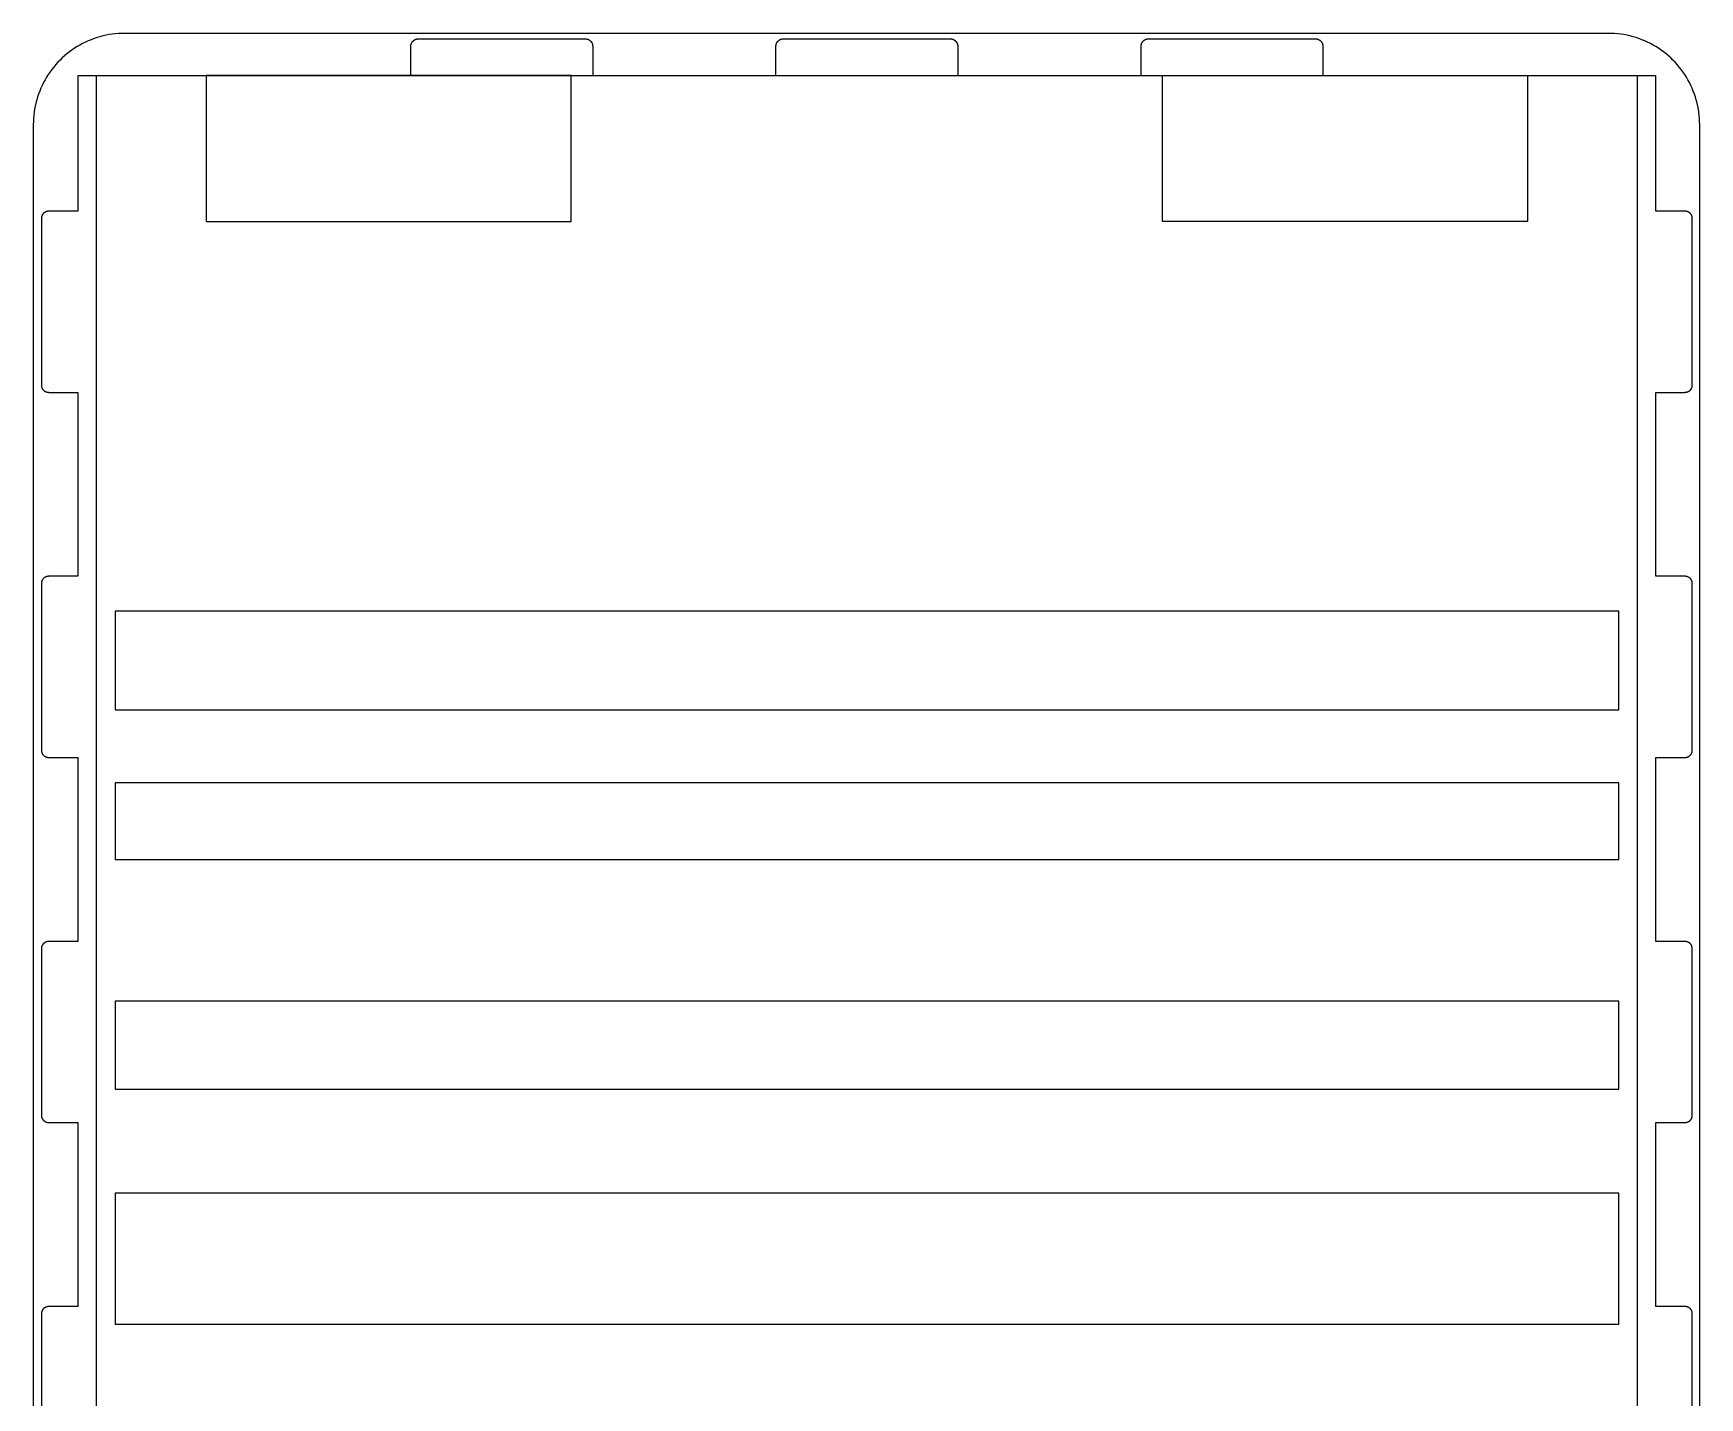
# Model space of a CAD drawing. Header units: millimetres. Extents: x 1499 to 1956, y 1106 to 1854.
# Drawn here: x 1499.5 to 1955.9, y 1479.9 to 1853.6 of the extents above; entities that cross this region are included whole.
import ezdxf

# ---------------------------------------------------------------- set-up
doc = ezdxf.new("R2010")
doc.units = ezdxf.units.MM
doc.header["$MEASUREMENT"] = 0
for name, color, linetype, true_color in [('I4$base$exterior', 18, 'Continuous', 0x000000), ('I4$base$rebajar 3mm', 3, 'Continuous', 0x00ff0e), ('I4$base$rebajar hasta que queden 5mm', 4, 'Continuous', 0x00f6ff), ('I4$base$Rebajar para que queden 25mm', 1, 'Continuous', 0xff0000)]:
    doc.layers.add(name, color=color, linetype=linetype, true_color=true_color)

msp = doc.modelspace()

# ---------------------------------------------------------------- linework, layer by layer
at = {"layer": 'I4$base$exterior'}
for points in [[(1511.8, 1842.07), (1602.9, 1842.07), (1602.9, 1850.07)], [(1602.9, 1850.07), (1602.9, 1850.14), (1602.91, 1850.21), (1602.91, 1850.28), (1602.92, 1850.35), (1602.93, 1850.41), (1602.94, 1850.48), (1602.96, 1850.55), (1602.98, 1850.61), (1603, 1850.68), (1603.02, 1850.74), (1603.04, 1850.81), (1603.07, 1850.87), (1603.1, 1850.93), (1603.13, 1850.99), (1603.16, 1851.05), (1603.19, 1851.11), (1603.23, 1851.17), (1603.27, 1851.23), (1603.31, 1851.28), (1603.35, 1851.34), (1603.39, 1851.39), (1603.44, 1851.44), (1603.49, 1851.49), (1603.54, 1851.54), (1603.59, 1851.58), (1603.64, 1851.63), (1603.69, 1851.67), (1603.75, 1851.71), (1603.8, 1851.75), (1603.86, 1851.78), (1603.92, 1851.82), (1603.98, 1851.85), (1604.04, 1851.88), (1604.1, 1851.91), (1604.17, 1851.94), (1604.23, 1851.96), (1604.3, 1851.98), (1604.36, 1852), (1604.43, 1852.02), (1604.49, 1852.03), (1604.56, 1852.05), (1604.63, 1852.06), (1604.7, 1852.06), (1604.77, 1852.07), (1604.83, 1852.07), (1604.9, 1852.07)], [(1604.9, 1852.07), (1650.7, 1852.07)], [(1650.7, 1852.07), (1650.77, 1852.07), (1650.84, 1852.07), (1650.91, 1852.06), (1650.97, 1852.06), (1651.04, 1852.05), (1651.11, 1852.03), (1651.18, 1852.02), (1651.24, 1852), (1651.31, 1851.98), (1651.37, 1851.96), (1651.44, 1851.94), (1651.5, 1851.91), (1651.56, 1851.88), (1651.62, 1851.85), (1651.68, 1851.82), (1651.74, 1851.78), (1651.8, 1851.75), (1651.85, 1851.71), (1651.91, 1851.67), (1651.96, 1851.63), (1652.02, 1851.58), (1652.07, 1851.54), (1652.12, 1851.49), (1652.16, 1851.44), (1652.21, 1851.39), (1652.25, 1851.34), (1652.3, 1851.28), (1652.34, 1851.23), (1652.37, 1851.17), (1652.41, 1851.11), (1652.44, 1851.05), (1652.48, 1850.99), (1652.51, 1850.93), (1652.54, 1850.87), (1652.56, 1850.81), (1652.59, 1850.74), (1652.61, 1850.68), (1652.63, 1850.61), (1652.64, 1850.55), (1652.66, 1850.48), (1652.67, 1850.41), (1652.68, 1850.35), (1652.69, 1850.28), (1652.7, 1850.21), (1652.7, 1850.14), (1652.7, 1850.07)], [(1652.7, 1850.07), (1652.7, 1842.07), (1702.9, 1842.07), (1702.9, 1850.07)], [(1702.9, 1850.07), (1702.9, 1850.14), (1702.91, 1850.21), (1702.91, 1850.28), (1702.92, 1850.35), (1702.93, 1850.41), (1702.94, 1850.48), (1702.96, 1850.55), (1702.98, 1850.61), (1703, 1850.68), (1703.02, 1850.74), (1703.04, 1850.81), (1703.07, 1850.87), (1703.1, 1850.93), (1703.13, 1850.99), (1703.16, 1851.05), (1703.19, 1851.11), (1703.23, 1851.17), (1703.27, 1851.23), (1703.31, 1851.28), (1703.35, 1851.34), (1703.39, 1851.39), (1703.44, 1851.44), (1703.49, 1851.49), (1703.54, 1851.54), (1703.59, 1851.58), (1703.64, 1851.63), (1703.69, 1851.67), (1703.75, 1851.71), (1703.8, 1851.75), (1703.86, 1851.78), (1703.92, 1851.82), (1703.98, 1851.85), (1704.04, 1851.88), (1704.1, 1851.91), (1704.17, 1851.94), (1704.23, 1851.96), (1704.3, 1851.98), (1704.36, 1852), (1704.43, 1852.02), (1704.49, 1852.03), (1704.56, 1852.05), (1704.63, 1852.06), (1704.7, 1852.06), (1704.77, 1852.07), (1704.83, 1852.07), (1704.9, 1852.07)], [(1704.9, 1852.07), (1750.7, 1852.07)], [(1750.7, 1852.07), (1750.77, 1852.07), (1750.84, 1852.07), (1750.91, 1852.06), (1750.97, 1852.06), (1751.04, 1852.05), (1751.11, 1852.03), (1751.18, 1852.02), (1751.24, 1852), (1751.31, 1851.98), (1751.37, 1851.96), (1751.44, 1851.94), (1751.5, 1851.91), (1751.56, 1851.88), (1751.62, 1851.85), (1751.68, 1851.82), (1751.74, 1851.78), (1751.8, 1851.75), (1751.85, 1851.71), (1751.91, 1851.67), (1751.96, 1851.63), (1752.02, 1851.58), (1752.07, 1851.54), (1752.12, 1851.49), (1752.16, 1851.44), (1752.21, 1851.39), (1752.25, 1851.34), (1752.3, 1851.28), (1752.34, 1851.23), (1752.37, 1851.17), (1752.41, 1851.11), (1752.44, 1851.05), (1752.48, 1850.99), (1752.51, 1850.93), (1752.54, 1850.87), (1752.56, 1850.81), (1752.59, 1850.74), (1752.61, 1850.68), (1752.63, 1850.61), (1752.64, 1850.55), (1752.66, 1850.48), (1752.67, 1850.41), (1752.68, 1850.35), (1752.69, 1850.28), (1752.7, 1850.21), (1752.7, 1850.14), (1752.7, 1850.07)], [(1752.7, 1850.07), (1752.7, 1842.07), (1802.9, 1842.07), (1802.9, 1850.07)], [(1802.9, 1850.07), (1802.9, 1850.14), (1802.91, 1850.21), (1802.91, 1850.28), (1802.92, 1850.35), (1802.93, 1850.41), (1802.94, 1850.48), (1802.96, 1850.55), (1802.98, 1850.61), (1803, 1850.68), (1803.02, 1850.74), (1803.04, 1850.81), (1803.07, 1850.87), (1803.1, 1850.93), (1803.13, 1850.99), (1803.16, 1851.05), (1803.19, 1851.11), (1803.23, 1851.17), (1803.27, 1851.23), (1803.31, 1851.28), (1803.35, 1851.34), (1803.39, 1851.39), (1803.44, 1851.44), (1803.49, 1851.49), (1803.54, 1851.54), (1803.59, 1851.58), (1803.64, 1851.63), (1803.69, 1851.67), (1803.75, 1851.71), (1803.8, 1851.75), (1803.86, 1851.78), (1803.92, 1851.82), (1803.98, 1851.85), (1804.04, 1851.88), (1804.1, 1851.91), (1804.17, 1851.94), (1804.23, 1851.96), (1804.3, 1851.98), (1804.36, 1852), (1804.43, 1852.02), (1804.49, 1852.03), (1804.56, 1852.05), (1804.63, 1852.06), (1804.7, 1852.06), (1804.77, 1852.07), (1804.83, 1852.07), (1804.9, 1852.07)], [(1804.9, 1852.07), (1850.7, 1852.07)], [(1850.7, 1852.07), (1850.77, 1852.07), (1850.84, 1852.07), (1850.91, 1852.06), (1850.97, 1852.06), (1851.04, 1852.05), (1851.11, 1852.03), (1851.18, 1852.02), (1851.24, 1852), (1851.31, 1851.98), (1851.37, 1851.96), (1851.44, 1851.94), (1851.5, 1851.91), (1851.56, 1851.88), (1851.62, 1851.85), (1851.68, 1851.82), (1851.74, 1851.78), (1851.8, 1851.75), (1851.85, 1851.71), (1851.91, 1851.67), (1851.96, 1851.63), (1852.02, 1851.58), (1852.07, 1851.54), (1852.12, 1851.49), (1852.16, 1851.44), (1852.21, 1851.39), (1852.25, 1851.34), (1852.3, 1851.28), (1852.34, 1851.23), (1852.37, 1851.17), (1852.41, 1851.11), (1852.44, 1851.05), (1852.48, 1850.99), (1852.51, 1850.93), (1852.54, 1850.87), (1852.56, 1850.81), (1852.59, 1850.74), (1852.61, 1850.68), (1852.63, 1850.61), (1852.64, 1850.55), (1852.66, 1850.48), (1852.67, 1850.41), (1852.68, 1850.35), (1852.69, 1850.28), (1852.7, 1850.21), (1852.7, 1850.14), (1852.7, 1850.07)], [(1852.7, 1850.07), (1852.7, 1842.07), (1943.8, 1842.07), (1943.8, 1804.97), (1951.8, 1804.97)], [(1503.8, 1804.97), (1511.8, 1804.97), (1511.8, 1842.07)], [(1501.8, 1802.97), (1501.8, 1803.04), (1501.81, 1803.11), (1501.81, 1803.18), (1501.82, 1803.25), (1501.83, 1803.31), (1501.84, 1803.38), (1501.86, 1803.45), (1501.88, 1803.51), (1501.9, 1803.58), (1501.92, 1803.64), (1501.94, 1803.71), (1501.97, 1803.77), (1502, 1803.83), (1502.03, 1803.89), (1502.06, 1803.95), (1502.09, 1804.01), (1502.13, 1804.07), (1502.17, 1804.13), (1502.21, 1804.18), (1502.25, 1804.24), (1502.29, 1804.29), (1502.34, 1804.34), (1502.39, 1804.39), (1502.44, 1804.44), (1502.49, 1804.48), (1502.54, 1804.53), (1502.59, 1804.57), (1502.65, 1804.61), (1502.7, 1804.65), (1502.76, 1804.68), (1502.82, 1804.72), (1502.88, 1804.75), (1502.94, 1804.78), (1503, 1804.81), (1503.07, 1804.84), (1503.13, 1804.86), (1503.2, 1804.88), (1503.26, 1804.9), (1503.33, 1804.92), (1503.39, 1804.93), (1503.46, 1804.95), (1503.53, 1804.96), (1503.6, 1804.96), (1503.67, 1804.97), (1503.73, 1804.97), (1503.8, 1804.97)], [(1501.8, 1757.17), (1501.8, 1802.97)], [(1951.8, 1804.97), (1951.87, 1804.97), (1951.94, 1804.97), (1952.01, 1804.96), (1952.07, 1804.96), (1952.14, 1804.95), (1952.21, 1804.93), (1952.28, 1804.92), (1952.34, 1804.9), (1952.41, 1804.88), (1952.47, 1804.86), (1952.54, 1804.84), (1952.6, 1804.81), (1952.66, 1804.78), (1952.72, 1804.75), (1952.78, 1804.72), (1952.84, 1804.68), (1952.9, 1804.65), (1952.95, 1804.61), (1953.01, 1804.57), (1953.06, 1804.53), (1953.12, 1804.48), (1953.17, 1804.44), (1953.22, 1804.39), (1953.26, 1804.34), (1953.31, 1804.29), (1953.35, 1804.24), (1953.4, 1804.18), (1953.44, 1804.13), (1953.47, 1804.07), (1953.51, 1804.01), (1953.54, 1803.95), (1953.58, 1803.89), (1953.61, 1803.83), (1953.64, 1803.77), (1953.66, 1803.71), (1953.69, 1803.64), (1953.71, 1803.58), (1953.73, 1803.51), (1953.74, 1803.45), (1953.76, 1803.38), (1953.77, 1803.31), (1953.78, 1803.25), (1953.79, 1803.18), (1953.8, 1803.11), (1953.8, 1803.04), (1953.8, 1802.97)], [(1953.8, 1802.97), (1953.8, 1757.17)], [(1503.8, 1755.17), (1503.73, 1755.18), (1503.67, 1755.18), (1503.6, 1755.19), (1503.53, 1755.19), (1503.46, 1755.2), (1503.39, 1755.22), (1503.33, 1755.23), (1503.26, 1755.25), (1503.2, 1755.27), (1503.13, 1755.29), (1503.07, 1755.31), (1503, 1755.34), (1502.94, 1755.37), (1502.88, 1755.4), (1502.82, 1755.43), (1502.76, 1755.47), (1502.7, 1755.5), (1502.65, 1755.54), (1502.59, 1755.58), (1502.54, 1755.62), (1502.49, 1755.67), (1502.44, 1755.71), (1502.39, 1755.76), (1502.34, 1755.81), (1502.29, 1755.86), (1502.25, 1755.91), (1502.21, 1755.97), (1502.17, 1756.02), (1502.13, 1756.08), (1502.09, 1756.14), (1502.06, 1756.19), (1502.03, 1756.25), (1502, 1756.32), (1501.97, 1756.38), (1501.94, 1756.44), (1501.92, 1756.5), (1501.9, 1756.57), (1501.88, 1756.63), (1501.86, 1756.7), (1501.84, 1756.77), (1501.83, 1756.83), (1501.82, 1756.9), (1501.81, 1756.97), (1501.81, 1757.04), (1501.8, 1757.11), (1501.8, 1757.17)], [(1503.8, 1704.97), (1511.8, 1704.97), (1511.8, 1755.17), (1503.8, 1755.17)], [(1951.8, 1755.17), (1943.8, 1755.17), (1943.8, 1704.97), (1951.8, 1704.97)], [(1953.8, 1757.17), (1953.8, 1757.11), (1953.8, 1757.04), (1953.79, 1756.97), (1953.78, 1756.9), (1953.77, 1756.83), (1953.76, 1756.77), (1953.74, 1756.7), (1953.73, 1756.63), (1953.71, 1756.57), (1953.69, 1756.5), (1953.66, 1756.44), (1953.64, 1756.38), (1953.61, 1756.32), (1953.58, 1756.25), (1953.54, 1756.19), (1953.51, 1756.14), (1953.47, 1756.08), (1953.44, 1756.02), (1953.4, 1755.97), (1953.35, 1755.91), (1953.31, 1755.86), (1953.26, 1755.81), (1953.22, 1755.76), (1953.17, 1755.71), (1953.12, 1755.67), (1953.06, 1755.62), (1953.01, 1755.58), (1952.95, 1755.54), (1952.9, 1755.5), (1952.84, 1755.47), (1952.78, 1755.43), (1952.72, 1755.4), (1952.66, 1755.37), (1952.6, 1755.34), (1952.54, 1755.31), (1952.47, 1755.29), (1952.41, 1755.27), (1952.34, 1755.25), (1952.28, 1755.23), (1952.21, 1755.22), (1952.14, 1755.2), (1952.07, 1755.19), (1952.01, 1755.19), (1951.94, 1755.18), (1951.87, 1755.18), (1951.8, 1755.17)], [(1501.8, 1702.97), (1501.8, 1703.04), (1501.81, 1703.11), (1501.81, 1703.18), (1501.82, 1703.25), (1501.83, 1703.31), (1501.84, 1703.38), (1501.86, 1703.45), (1501.88, 1703.51), (1501.9, 1703.58), (1501.92, 1703.64), (1501.94, 1703.71), (1501.97, 1703.77), (1502, 1703.83), (1502.03, 1703.89), (1502.06, 1703.95), (1502.09, 1704.01), (1502.13, 1704.07), (1502.17, 1704.13), (1502.21, 1704.18), (1502.25, 1704.24), (1502.29, 1704.29), (1502.34, 1704.34), (1502.39, 1704.39), (1502.44, 1704.44), (1502.49, 1704.48), (1502.54, 1704.53), (1502.59, 1704.57), (1502.65, 1704.61), (1502.7, 1704.65), (1502.76, 1704.68), (1502.82, 1704.72), (1502.88, 1704.75), (1502.94, 1704.78), (1503, 1704.81), (1503.07, 1704.84), (1503.13, 1704.86), (1503.2, 1704.88), (1503.26, 1704.9), (1503.33, 1704.92), (1503.39, 1704.93), (1503.46, 1704.95), (1503.53, 1704.96), (1503.6, 1704.96), (1503.67, 1704.97), (1503.73, 1704.97), (1503.8, 1704.97)], [(1501.8, 1657.17), (1501.8, 1702.97)], [(1951.8, 1704.97), (1951.87, 1704.97), (1951.94, 1704.97), (1952.01, 1704.96), (1952.07, 1704.96), (1952.14, 1704.95), (1952.21, 1704.93), (1952.28, 1704.92), (1952.34, 1704.9), (1952.41, 1704.88), (1952.47, 1704.86), (1952.54, 1704.84), (1952.6, 1704.81), (1952.66, 1704.78), (1952.72, 1704.75), (1952.78, 1704.72), (1952.84, 1704.68), (1952.9, 1704.65), (1952.95, 1704.61), (1953.01, 1704.57), (1953.06, 1704.53), (1953.12, 1704.48), (1953.17, 1704.44), (1953.22, 1704.39), (1953.26, 1704.34), (1953.31, 1704.29), (1953.35, 1704.24), (1953.4, 1704.18), (1953.44, 1704.13), (1953.47, 1704.07), (1953.51, 1704.01), (1953.54, 1703.95), (1953.58, 1703.89), (1953.61, 1703.83), (1953.64, 1703.77), (1953.66, 1703.71), (1953.69, 1703.64), (1953.71, 1703.58), (1953.73, 1703.51), (1953.74, 1703.45), (1953.76, 1703.38), (1953.77, 1703.31), (1953.78, 1703.25), (1953.79, 1703.18), (1953.8, 1703.11), (1953.8, 1703.04), (1953.8, 1702.97)], [(1953.8, 1702.97), (1953.8, 1657.17)], [(1503.8, 1655.17), (1503.73, 1655.18), (1503.67, 1655.18), (1503.6, 1655.19), (1503.53, 1655.19), (1503.46, 1655.2), (1503.39, 1655.22), (1503.33, 1655.23), (1503.26, 1655.25), (1503.2, 1655.27), (1503.13, 1655.29), (1503.07, 1655.31), (1503, 1655.34), (1502.94, 1655.37), (1502.88, 1655.4), (1502.82, 1655.43), (1502.76, 1655.47), (1502.7, 1655.5), (1502.65, 1655.54), (1502.59, 1655.58), (1502.54, 1655.62), (1502.49, 1655.67), (1502.44, 1655.71), (1502.39, 1655.76), (1502.34, 1655.81), (1502.29, 1655.86), (1502.25, 1655.91), (1502.21, 1655.97), (1502.17, 1656.02), (1502.13, 1656.08), (1502.09, 1656.14), (1502.06, 1656.19), (1502.03, 1656.25), (1502, 1656.32), (1501.97, 1656.38), (1501.94, 1656.44), (1501.92, 1656.5), (1501.9, 1656.57), (1501.88, 1656.63), (1501.86, 1656.7), (1501.84, 1656.77), (1501.83, 1656.83), (1501.82, 1656.9), (1501.81, 1656.97), (1501.81, 1657.04), (1501.8, 1657.11), (1501.8, 1657.17)], [(1953.8, 1657.17), (1953.8, 1657.11), (1953.8, 1657.04), (1953.79, 1656.97), (1953.78, 1656.9), (1953.77, 1656.83), (1953.76, 1656.77), (1953.74, 1656.7), (1953.73, 1656.63), (1953.71, 1656.57), (1953.69, 1656.5), (1953.66, 1656.44), (1953.64, 1656.38), (1953.61, 1656.32), (1953.58, 1656.25), (1953.54, 1656.19), (1953.51, 1656.14), (1953.47, 1656.08), (1953.44, 1656.02), (1953.4, 1655.97), (1953.35, 1655.91), (1953.31, 1655.86), (1953.26, 1655.81), (1953.22, 1655.76), (1953.17, 1655.71), (1953.12, 1655.67), (1953.06, 1655.62), (1953.01, 1655.58), (1952.95, 1655.54), (1952.9, 1655.5), (1952.84, 1655.47), (1952.78, 1655.43), (1952.72, 1655.4), (1952.66, 1655.37), (1952.6, 1655.34), (1952.54, 1655.31), (1952.47, 1655.29), (1952.41, 1655.27), (1952.34, 1655.25), (1952.28, 1655.23), (1952.21, 1655.22), (1952.14, 1655.2), (1952.07, 1655.19), (1952.01, 1655.19), (1951.94, 1655.18), (1951.87, 1655.18), (1951.8, 1655.17)], [(1503.8, 1604.97), (1511.8, 1604.97), (1511.8, 1655.17), (1503.8, 1655.17)], [(1951.8, 1655.17), (1943.8, 1655.17), (1943.8, 1604.97), (1951.8, 1604.97)], [(1501.8, 1602.97), (1501.8, 1603.04), (1501.81, 1603.11), (1501.81, 1603.18), (1501.82, 1603.25), (1501.83, 1603.31), (1501.84, 1603.38), (1501.86, 1603.45), (1501.88, 1603.51), (1501.9, 1603.58), (1501.92, 1603.64), (1501.94, 1603.71), (1501.97, 1603.77), (1502, 1603.83), (1502.03, 1603.89), (1502.06, 1603.95), (1502.09, 1604.01), (1502.13, 1604.07), (1502.17, 1604.13), (1502.21, 1604.18), (1502.25, 1604.24), (1502.29, 1604.29), (1502.34, 1604.34), (1502.39, 1604.39), (1502.44, 1604.44), (1502.49, 1604.48), (1502.54, 1604.53), (1502.59, 1604.57), (1502.65, 1604.61), (1502.7, 1604.65), (1502.76, 1604.68), (1502.82, 1604.72), (1502.88, 1604.75), (1502.94, 1604.78), (1503, 1604.81), (1503.07, 1604.84), (1503.13, 1604.86), (1503.2, 1604.88), (1503.26, 1604.9), (1503.33, 1604.92), (1503.39, 1604.93), (1503.46, 1604.95), (1503.53, 1604.96), (1503.6, 1604.96), (1503.67, 1604.97), (1503.73, 1604.97), (1503.8, 1604.97)], [(1501.8, 1557.17), (1501.8, 1602.97)], [(1951.8, 1604.97), (1951.87, 1604.97), (1951.94, 1604.97), (1952.01, 1604.96), (1952.07, 1604.96), (1952.14, 1604.95), (1952.21, 1604.93), (1952.28, 1604.92), (1952.34, 1604.9), (1952.41, 1604.88), (1952.47, 1604.86), (1952.54, 1604.84), (1952.6, 1604.81), (1952.66, 1604.78), (1952.72, 1604.75), (1952.78, 1604.72), (1952.84, 1604.68), (1952.9, 1604.65), (1952.95, 1604.61), (1953.01, 1604.57), (1953.06, 1604.53), (1953.12, 1604.48), (1953.17, 1604.44), (1953.22, 1604.39), (1953.26, 1604.34), (1953.31, 1604.29), (1953.35, 1604.24), (1953.4, 1604.18), (1953.44, 1604.13), (1953.47, 1604.07), (1953.51, 1604.01), (1953.54, 1603.95), (1953.58, 1603.89), (1953.61, 1603.83), (1953.64, 1603.77), (1953.66, 1603.71), (1953.69, 1603.64), (1953.71, 1603.58), (1953.73, 1603.51), (1953.74, 1603.45), (1953.76, 1603.38), (1953.77, 1603.31), (1953.78, 1603.25), (1953.79, 1603.18), (1953.8, 1603.11), (1953.8, 1603.04), (1953.8, 1602.97)], [(1953.8, 1602.97), (1953.8, 1557.17)], [(1503.8, 1555.17), (1503.73, 1555.18), (1503.67, 1555.18), (1503.6, 1555.19), (1503.53, 1555.19), (1503.46, 1555.2), (1503.39, 1555.22), (1503.33, 1555.23), (1503.26, 1555.25), (1503.2, 1555.27), (1503.13, 1555.29), (1503.07, 1555.31), (1503, 1555.34), (1502.94, 1555.37), (1502.88, 1555.4), (1502.82, 1555.43), (1502.76, 1555.47), (1502.7, 1555.5), (1502.65, 1555.54), (1502.59, 1555.58), (1502.54, 1555.62), (1502.49, 1555.67), (1502.44, 1555.71), (1502.39, 1555.76), (1502.34, 1555.81), (1502.29, 1555.86), (1502.25, 1555.91), (1502.21, 1555.97), (1502.17, 1556.02), (1502.13, 1556.08), (1502.09, 1556.14), (1502.06, 1556.19), (1502.03, 1556.25), (1502, 1556.32), (1501.97, 1556.38), (1501.94, 1556.44), (1501.92, 1556.5), (1501.9, 1556.57), (1501.88, 1556.63), (1501.86, 1556.7), (1501.84, 1556.77), (1501.83, 1556.83), (1501.82, 1556.9), (1501.81, 1556.97), (1501.81, 1557.04), (1501.8, 1557.11), (1501.8, 1557.17)], [(1953.8, 1557.17), (1953.8, 1557.11), (1953.8, 1557.04), (1953.79, 1556.97), (1953.78, 1556.9), (1953.77, 1556.83), (1953.76, 1556.77), (1953.74, 1556.7), (1953.73, 1556.63), (1953.71, 1556.57), (1953.69, 1556.5), (1953.66, 1556.44), (1953.64, 1556.38), (1953.61, 1556.32), (1953.58, 1556.25), (1953.54, 1556.19), (1953.51, 1556.14), (1953.47, 1556.08), (1953.44, 1556.02), (1953.4, 1555.97), (1953.35, 1555.91), (1953.31, 1555.86), (1953.26, 1555.81), (1953.22, 1555.76), (1953.17, 1555.71), (1953.12, 1555.67), (1953.06, 1555.62), (1953.01, 1555.58), (1952.95, 1555.54), (1952.9, 1555.5), (1952.84, 1555.47), (1952.78, 1555.43), (1952.72, 1555.4), (1952.66, 1555.37), (1952.6, 1555.34), (1952.54, 1555.31), (1952.47, 1555.29), (1952.41, 1555.27), (1952.34, 1555.25), (1952.28, 1555.23), (1952.21, 1555.22), (1952.14, 1555.2), (1952.07, 1555.19), (1952.01, 1555.19), (1951.94, 1555.18), (1951.87, 1555.18), (1951.8, 1555.17)], [(1503.8, 1504.97), (1511.8, 1504.97), (1511.8, 1555.17), (1503.8, 1555.17)], [(1951.8, 1555.17), (1943.8, 1555.17), (1943.8, 1504.97), (1951.8, 1504.97)], [(1501.8, 1502.97), (1501.8, 1503.04), (1501.81, 1503.11), (1501.81, 1503.18), (1501.82, 1503.25), (1501.83, 1503.31), (1501.84, 1503.38), (1501.86, 1503.45), (1501.88, 1503.51), (1501.9, 1503.58), (1501.92, 1503.64), (1501.94, 1503.71), (1501.97, 1503.77), (1502, 1503.83), (1502.03, 1503.89), (1502.06, 1503.95), (1502.09, 1504.01), (1502.13, 1504.07), (1502.17, 1504.13), (1502.21, 1504.18), (1502.25, 1504.24), (1502.29, 1504.29), (1502.34, 1504.34), (1502.39, 1504.39), (1502.44, 1504.44), (1502.49, 1504.48), (1502.54, 1504.53), (1502.59, 1504.57), (1502.65, 1504.61), (1502.7, 1504.65), (1502.76, 1504.68), (1502.82, 1504.72), (1502.88, 1504.75), (1502.94, 1504.78), (1503, 1504.81), (1503.07, 1504.84), (1503.13, 1504.86), (1503.2, 1504.88), (1503.26, 1504.9), (1503.33, 1504.92), (1503.39, 1504.93), (1503.46, 1504.95), (1503.53, 1504.96), (1503.6, 1504.96), (1503.67, 1504.97), (1503.73, 1504.97), (1503.8, 1504.97)], [(1501.8, 1457.17), (1501.8, 1502.97)], [(1951.8, 1504.97), (1951.87, 1504.97), (1951.94, 1504.97), (1952.01, 1504.96), (1952.07, 1504.96), (1952.14, 1504.95), (1952.21, 1504.93), (1952.28, 1504.92), (1952.34, 1504.9), (1952.41, 1504.88), (1952.47, 1504.86), (1952.54, 1504.84), (1952.6, 1504.81), (1952.66, 1504.78), (1952.72, 1504.75), (1952.78, 1504.72), (1952.84, 1504.68), (1952.9, 1504.65), (1952.95, 1504.61), (1953.01, 1504.57), (1953.06, 1504.53), (1953.12, 1504.48), (1953.17, 1504.44), (1953.22, 1504.39), (1953.26, 1504.34), (1953.31, 1504.29), (1953.35, 1504.24), (1953.4, 1504.18), (1953.44, 1504.13), (1953.47, 1504.07), (1953.51, 1504.01), (1953.54, 1503.95), (1953.58, 1503.89), (1953.61, 1503.83), (1953.64, 1503.77), (1953.66, 1503.71), (1953.69, 1503.64), (1953.71, 1503.58), (1953.73, 1503.51), (1953.74, 1503.45), (1953.76, 1503.38), (1953.77, 1503.31), (1953.78, 1503.25), (1953.79, 1503.18), (1953.8, 1503.11), (1953.8, 1503.04), (1953.8, 1502.97)], [(1953.8, 1502.97), (1953.8, 1457.17)]]:
    msp.add_lwpolyline(points, dxfattribs=at)
at = {"layer": 'I4$base$rebajar 3mm'}
for points in [[(1546.83, 1802.07), (1646.83, 1802.07), (1646.83, 1842.07), (1546.83, 1842.07)], [(1908.78, 1802.07), (1808.78, 1802.07), (1808.78, 1842.07), (1908.78, 1842.07)]]:
    msp.add_lwpolyline(points, close=True, dxfattribs=at)
at = {"layer": 'I4$base$rebajar hasta que queden 5mm'}
for points in [[(1521.93, 1668.34), (1933.77, 1668.34), (1933.77, 1695.34), (1521.93, 1695.34)], [(1521.93, 1627.29), (1933.77, 1627.29), (1933.77, 1648.34), (1521.93, 1648.34)], [(1521.93, 1588.51), (1521.93, 1564.43), (1933.77, 1564.43), (1933.77, 1588.51)], [(1521.93, 1500.07), (1933.77, 1500.07), (1933.77, 1535.91), (1521.93, 1535.91)]]:
    msp.add_lwpolyline(points, close=True, dxfattribs=at)
at = {"layer": 'I4$base$Rebajar para que queden 25mm'}
for points in [[(1524.49, 1853.59), (1523.64, 1853.58), (1522.78, 1853.54), (1521.93, 1853.46), (1521.09, 1853.36), (1520.24, 1853.23), (1519.4, 1853.07), (1518.57, 1852.88), (1517.74, 1852.67), (1516.93, 1852.42), (1516.12, 1852.15), (1515.32, 1851.85), (1514.53, 1851.52), (1513.75, 1851.17), (1512.99, 1850.79), (1512.24, 1850.39), (1511.5, 1849.95), (1510.78, 1849.5), (1510.07, 1849.02), (1509.38, 1848.51), (1508.71, 1847.99), (1508.06, 1847.44), (1507.43, 1846.86), (1506.81, 1846.27), (1506.22, 1845.66), (1505.65, 1845.02), (1505.1, 1844.37), (1504.57, 1843.7), (1504.07, 1843.01), (1503.59, 1842.31), (1503.13, 1841.58), (1502.7, 1840.85), (1502.29, 1840.1), (1501.91, 1839.33), (1501.56, 1838.55), (1501.23, 1837.77), (1500.93, 1836.97), (1500.66, 1836.16), (1500.42, 1835.34), (1500.2, 1834.51), (1500.01, 1833.68), (1499.85, 1832.84), (1499.72, 1832), (1499.62, 1831.15), (1499.55, 1830.3), (1499.5, 1829.45), (1499.49, 1828.59)], [(1930.91, 1853.59), (1524.49, 1853.59)], [(1955.91, 1828.59), (1955.89, 1829.45), (1955.85, 1830.3), (1955.78, 1831.15), (1955.68, 1832), (1955.55, 1832.84), (1955.39, 1833.68), (1955.2, 1834.51), (1954.98, 1835.34), (1954.74, 1836.16), (1954.47, 1836.97), (1954.17, 1837.77), (1953.84, 1838.55), (1953.49, 1839.33), (1953.11, 1840.1), (1952.7, 1840.85), (1952.27, 1841.58), (1951.81, 1842.31), (1951.33, 1843.01), (1950.83, 1843.7), (1950.3, 1844.37), (1949.75, 1845.02), (1949.18, 1845.66), (1948.59, 1846.27), (1947.97, 1846.86), (1947.34, 1847.44), (1946.69, 1847.99), (1946.01, 1848.51), (1945.33, 1849.02), (1944.62, 1849.5), (1943.9, 1849.95), (1943.16, 1850.39), (1942.41, 1850.79), (1941.65, 1851.17), (1940.87, 1851.52), (1940.08, 1851.85), (1939.28, 1852.15), (1938.47, 1852.42), (1937.65, 1852.67), (1936.83, 1852.88), (1936, 1853.07), (1935.16, 1853.23), (1934.31, 1853.36), (1933.47, 1853.46), (1932.61, 1853.54), (1931.76, 1853.58), (1930.91, 1853.59)], [(1499.49, 1828.59), (1499.49, 1131.24)], [(1955.91, 1131.24), (1955.91, 1828.59)]]:
    msp.add_lwpolyline(points, dxfattribs=at)
msp.add_lwpolyline([(1516.8, 1842.07), (1938.8, 1842.07), (1938.8, 1118.07), (1516.8, 1118.07)], close=True, dxfattribs=at)

doc.saveas('drawing.dxf')
